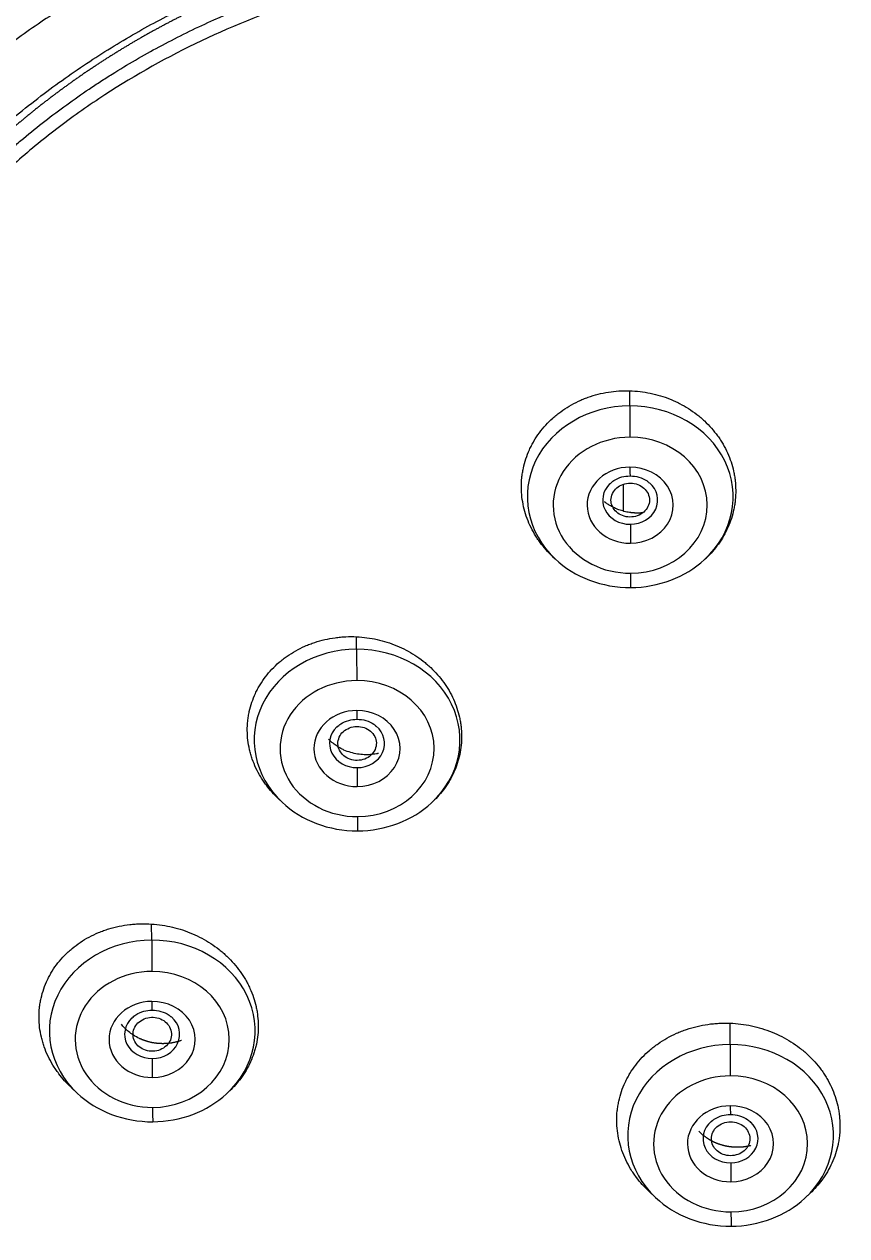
# Model space of a CAD drawing. Header units: millimetres. Extents: x 2433 to 4809, y -10272 to -6912.
# Drawn here: x 3211.58 to 3226.53, y -8383.45 to -8361.42 of the extents above; entities that cross this region are included whole.
import ezdxf

# ---------------------------------------------------------------- set-up
doc = ezdxf.new("R2010")
doc.units = ezdxf.units.MM
doc.layers.add('DIM', color=3, linetype='Continuous', lineweight=13)
doc.styles.add('ARIAL', font='arial.ttf')
doc.dimstyles.get("Standard").update_dxf_attribs({"dimtxt": 15, "dimasz": 15, "dimexe": 0.18, "dimexo": 0.0625, "dimgap": 4, "dimtad": 0, "dimtih": 1, "dimtoh": 1, "dimdec": 1, "dimdsep": 46, "dimtxsty": 'ARIAL', "dimcen": 0, "dimclrd": 3, "dimclre": 3, "dimclrt": 3, "dimadec": 0, "dimazin": 0, "dimtfac": 1, "dimtdec": 1, "dimtofl": 0, "dimtmove": 0, "dimatfit": 3, "dimfxl": 1, "dimtolj": 1, "dimtzin": 0, "dimarcsym": 0})

# ---------------------------------------------------------------- blocks, each defined once
blk = doc.blocks.new('*D43')
at = {"layer": 'Defpoints', "color": 0, "transparency": 16777216}
for p in [(3193.999, -7897.186), (3599.118, -9941.356), (3679.627, -9941.356)]:
    blk.add_point(p, dxfattribs=at)
at = {"layer": 'DIM', "color": 3, "lineweight": -2, "transparency": 16777216}
for p, q in [((3194.062, -7897.186), (3679.807, -7897.186)), ((3679.627, -7915.186), (3679.627, -8902.472)), ((3679.627, -9923.356), (3679.627, -8936.071)), ((3599.18, -9941.356), (3679.807, -9941.356))]:
    blk.add_line(p, q, dxfattribs=at)
at = {"layer": 'DIM', "color": 3, "transparency": 16777216}
for points in [[(3676.627, -7915.186), (3682.627, -7915.186), (3679.627, -7897.186)], [(3676.627, -9923.356), (3682.627, -9923.356), (3679.627, -9941.356)]]:
    blk.add_solid(points, dxfattribs=at)
at = {"layer": 'DIM', "color": 3, "transparency": 16777216, "insert": (3679.627, -8919.271), "char_height": 18, "attachment_point": 5, "style": 'ARIAL'}
blk.add_mtext('\\A1;(2280)', dxfattribs=at)

msp = doc.modelspace()

# ---------------------------------------------------------------- linework, layer by layer
at = {"linetype": 'Continuous', "lineweight": 13}
for p, q in [((3222.583, -8368.357), (3222.583, -8368.081)), ((3217.62, -8372.783), (3217.619, -8372.554)), ((3213.896, -8378.072), (3213.895, -8377.778)), ((3224.408, -8379.971), (3224.407, -8379.581))]:
    msp.add_line(p, q, dxfattribs=at)
at = {"linetype": 'Continuous', "lineweight": 18}
for p, q in [((3221.182, -8371.094), (3221.229, -8371.138)), ((3223.955, -8371.138), (3223.971, -8371.124)), ((3216.199, -8375.501), (3216.266, -8375.564)), ((3218.992, -8375.564), (3219.007, -8375.55)), ((3212.43, -8380.748), (3212.542, -8380.853)), ((3215.268, -8380.853), (3215.311, -8380.812)), ((3222.93, -8382.635), (3223.054, -8382.752)), ((3225.78, -8382.752), (3225.861, -8382.675))]:
    msp.add_line(p, q, dxfattribs=at)
at = {"linetype": 'Continuous', "lineweight": 13}
for centre, major_axis, ratio, start_param, end_param in [((3222.592, -8370.008), (-1.87, 0), 0.882948, 4.717224, 7.037094), ((3222.592, -8370.008), (-1.87, 0), 0.882948, 2.377964, 4.717224), ((3222.586, -8368.692), (0.002, -0.5), 0.00227, 3.979346, 5.201076), ((3222.592, -8370.163), (1.4, 0), 0.882948, 1.575631, 4.717224), ((3222.592, -8370.163), (1.4, 0), 0.882948, 4.717224, 7.858816), ((3222.592, -8370.162), (-0.783, 0), 0.882948, 4.717224, 7.858816), ((3222.592, -8370.162), (-0.783, 0), 0.882948, 1.575631, 4.717224), ((3222.588, -8369.33), (0.001, -0.3), 0.00227, 5.201076, 6.276176), ((3222.596, -8370.713), (-0.001, 0.3), 0.00227, 0.828524, 2.059484), ((3222.599, -8371.164), (-0.002, 0.5), 0.00227, 2.059484, 3.281214), ((3217.629, -8374.433), (-1.87, 0), 0.882948, 4.717224, 7.037094), ((3217.629, -8374.433), (-1.87, 0), 0.882948, 2.377964, 4.717224), ((3217.622, -8373.117), (0.002, -0.5), 0.00227, 3.979346, 5.201076), ((3217.629, -8374.588), (1.4, 0), 0.882948, 1.575631, 4.717224), ((3217.629, -8374.588), (1.4, 0), 0.882948, 4.717224, 7.858816), ((3217.628, -8374.587), (-0.783, 0), 0.882948, 4.717224, 7.858816), ((3217.628, -8374.587), (-0.783, 0), 0.882948, 1.575631, 4.717224), ((3217.624, -8373.755), (0.001, -0.3), 0.00227, 5.201076, 6.276176), ((3217.632, -8375.138), (-0.001, 0.3), 0.00227, 0.828524, 2.059484), ((3217.636, -8375.589), (-0.002, 0.5), 0.00227, 2.059484, 3.281214), ((3213.905, -8379.723), (-1.87, 0), 0.882948, 4.717224, 7.037094), ((3213.905, -8379.723), (-1.87, 0), 0.882948, 2.377964, 4.717224), ((3213.898, -8378.407), (0.002, -0.5), 0.00227, 3.979346, 5.201076), ((3213.905, -8379.877), (1.4, 0), 0.882948, 1.575631, 4.717224), ((3213.905, -8379.877), (1.4, 0), 0.882948, 4.717224, 7.858816), ((3213.904, -8379.877), (-0.783, 0), 0.882948, 4.717224, 7.858816), ((3213.904, -8379.877), (-0.783, 0), 0.882948, 1.575631, 4.717224), ((3213.9, -8379.045), (0.001, -0.3), 0.00227, 5.201076, 6.276176), ((3224.417, -8381.622), (-1.87, 0), 0.882948, 4.717224, 7.037094), ((3224.417, -8381.622), (-1.87, 0), 0.882948, 2.377964, 4.717224), ((3224.41, -8380.305), (0.002, -0.5), 0.00227, 3.979346, 5.201076), ((3213.907, -8380.427), (-0.001, 0.3), 0.00227, 0.828524, 2.059484), ((3224.417, -8381.776), (1.4, 0), 0.882948, 1.575631, 4.717224), ((3224.417, -8381.776), (1.4, 0), 0.882948, 4.717224, 7.858816), ((3213.912, -8380.879), (-0.002, 0.5), 0.00227, 2.059484, 3.281214), ((3224.416, -8381.775), (-0.783, 0), 0.882948, 4.717224, 7.858816), ((3224.416, -8381.775), (-0.783, 0), 0.882948, 1.575631, 4.717224), ((3224.412, -8380.943), (0.001, -0.3), 0.00227, 5.201076, 6.276176), ((3224.42, -8382.326), (-0.001, 0.3), 0.00227, 0.828524, 2.059484), ((3224.424, -8382.777), (-0.002, 0.5), 0.00227, 2.059484, 3.281214)]:
    msp.add_ellipse(centre, major_axis=major_axis, ratio=ratio, start_param=start_param, end_param=end_param, dxfattribs=at)
at = {"linetype": 'Continuous', "lineweight": 18}
for centre, major_axis, start_param, end_param in [((3222.592, -8370.068), (-0.5, 0), 5.53772, 7.858816), ((3222.592, -8370.068), (-0.5, 0), 1.575631, 3.936194), ((3222.592, -8370.008), (-1.87, 0), 0.753908, 1.575631), ((3222.592, -8370.008), (-1.87, 0), 1.575631, 2.377964), ((3217.628, -8374.493), (-0.5, 0), 5.53772, 7.858816), ((3217.628, -8374.493), (-0.5, 0), 1.575631, 3.936194), ((3217.629, -8374.433), (-1.87, 0), 0.753908, 1.575631), ((3217.629, -8374.433), (-1.87, 0), 1.575631, 2.377964), ((3213.904, -8379.783), (-0.5, 0), 5.53772, 7.858816), ((3213.904, -8379.783), (-0.5, 0), 1.575631, 3.936194), ((3213.905, -8379.723), (-1.87, 0), 0.753908, 1.575631), ((3213.905, -8379.723), (-1.87, 0), 1.575631, 2.377964), ((3224.416, -8381.681), (0.5, 0), 2.349395, 4.717224), ((3224.416, -8381.681), (0.5, 0), 4.717224, 7.03081), ((3224.417, -8381.622), (-1.87, 0), 0.753908, 1.575631), ((3224.417, -8381.622), (-1.87, 0), 1.575631, 2.377964)]:
    msp.add_ellipse(centre, major_axis=major_axis, ratio=0.882948, start_param=start_param, end_param=end_param, dxfattribs=at)
at = {"linetype": 'Continuous', "lineweight": 13}
for points, knots in [([(3217.869, -8349.616), (3217.846, -8349.621), (3217.801, -8349.63), (3217.732, -8349.644), (3217.663, -8349.659), (3217.594, -8349.673), (3217.525, -8349.688), (3217.456, -8349.703), (3217.387, -8349.719), (3217.317, -8349.734), (3217.248, -8349.75), (3217.179, -8349.766), (3217.109, -8349.782), (3217.04, -8349.799), (3216.97, -8349.816), (3216.901, -8349.833), (3216.831, -8349.85), (3216.761, -8349.867), (3216.691, -8349.885), (3216.622, -8349.903), (3216.552, -8349.922), (3216.482, -8349.94), (3216.412, -8349.959), (3216.342, -8349.978), (3216.272, -8349.997), (3216.201, -8350.017), (3216.131, -8350.037), (3216.061, -8350.057), (3215.991, -8350.077), (3215.92, -8350.098), (3215.85, -8350.118), (3215.78, -8350.14), (3215.709, -8350.161), (3215.639, -8350.183), (3215.568, -8350.205), (3215.497, -8350.227), (3215.427, -8350.249), (3215.356, -8350.272), (3215.286, -8350.295), (3215.215, -8350.318), (3215.144, -8350.342), (3215.073, -8350.366), (3215.003, -8350.39), (3214.932, -8350.414), (3214.861, -8350.439), (3214.79, -8350.464), (3214.719, -8350.489), (3214.649, -8350.514), (3214.578, -8350.54), (3214.507, -8350.566), (3214.436, -8350.592), (3214.365, -8350.619), (3214.294, -8350.646), (3214.223, -8350.673), (3214.152, -8350.701), (3214.082, -8350.728), (3214.011, -8350.756), (3213.94, -8350.785), (3213.869, -8350.813), (3213.798, -8350.842), (3213.727, -8350.871), (3213.656, -8350.901), (3213.585, -8350.93), (3213.514, -8350.961), (3213.444, -8350.991), (3213.373, -8351.022), (3213.302, -8351.052), (3213.231, -8351.084), (3213.16, -8351.115), (3213.09, -8351.147), (3213.019, -8351.179), (3212.948, -8351.212), (3212.877, -8351.244), (3212.807, -8351.277), (3212.736, -8351.311), (3212.666, -8351.344), (3212.31, -8351.515), (3211.668, -8351.845), (3210.754, -8352.374), (3209.844, -8352.967), (3208.944, -8353.627), (3208.019, -8354.392), (3207.098, -8355.262), (3206.208, -8356.233), (3205.402, -8357.253), (3204.808, -8358.13), (3204.379, -8358.846), (3204.078, -8359.393), (3203.789, -8359.972), (3203.584, -8360.426), (3203.451, -8360.742), (3203.384, -8360.907), (3203.321, -8361.068), (3203.26, -8361.227), (3203.203, -8361.382), (3203.149, -8361.534), (3203.097, -8361.682), (3203.049, -8361.827), (3203.003, -8361.968), (3202.959, -8362.106), (3202.918, -8362.24), (3202.88, -8362.371), (3202.843, -8362.498), (3202.809, -8362.621), (3202.777, -8362.741), (3202.747, -8362.857), (3202.728, -8362.933), (3202.719, -8362.97)], [0, 0, 0, 0, 0.003109, 0.006225, 0.009346, 0.012473, 0.015606, 0.018744, 0.021889, 0.02504, 0.028196, 0.031358, 0.034527, 0.037701, 0.040881, 0.044066, 0.047258, 0.050456, 0.053659, 0.056869, 0.060084, 0.063305, 0.066532, 0.069765, 0.073004, 0.076248, 0.079499, 0.082755, 0.086018, 0.089286, 0.09256, 0.09584, 0.099126, 0.102417, 0.105715, 0.109019, 0.112328, 0.115643, 0.118964, 0.122292, 0.125625, 0.128963, 0.132308, 0.135659, 0.139015, 0.142378, 0.145746, 0.14912, 0.1525, 0.155886, 0.159278, 0.162676, 0.16608, 0.169489, 0.172905, 0.176326, 0.179753, 0.183187, 0.186626, 0.190071, 0.193521, 0.196978, 0.200441, 0.203909, 0.207384, 0.210864, 0.21435, 0.217842, 0.221341, 0.224844, 0.228354, 0.23187, 0.235392, 0.238919, 0.242453, 0.245992, 0.249537, 0.296069, 0.344312, 0.394267, 0.445935, 0.499317, 0.562208, 0.624824, 0.687168, 0.74924, 0.778659, 0.809271, 0.841075, 0.874073, 0.883096, 0.891916, 0.900534, 0.908951, 0.917166, 0.925179, 0.93299, 0.9406, 0.948007, 0.955213, 0.962217, 0.969019, 0.975619, 0.982017, 0.988213, 0.994208, 1, 1, 1, 1]), ([(3204.915, -8369.368), (3205.017, -8368.946), (3205.139, -8368.532), (3205.417, -8367.721), (3205.573, -8367.324), (3205.918, -8366.55), (3206.107, -8366.173), (3206.514, -8365.44), (3206.732, -8365.084), (3207.193, -8364.395), (3207.437, -8364.062), (3207.947, -8363.419), (3208.213, -8363.109), (3208.766, -8362.514), (3209.052, -8362.228), (3209.64, -8361.682), (3209.943, -8361.421), (3210.562, -8360.925), (3210.878, -8360.689), (3211.522, -8360.242), (3211.849, -8360.031), (3212.512, -8359.634), (3212.848, -8359.447), (3213.524, -8359.099), (3214.207, -8358.774), (3215.241, -8358.357), (3215.933, -8358.125), (3216.969, -8357.809), (3217.659, -8357.642), (3218.34, -8357.514)], [0, 0, 0, 0, 0.0625, 0.0625, 0.125, 0.125, 0.1875, 0.1875, 0.25, 0.25, 0.3125, 0.3125, 0.375, 0.375, 0.4375, 0.4375, 0.5, 0.5, 0.5625, 0.5625, 0.625, 0.625, 0.6875, 0.6875, 0.75, 0.8125, 0.875, 0.875, 1, 1, 1, 1]), ([(3218.52, -8358.656), (3218.5, -8358.66), (3218.458, -8358.668), (3218.397, -8358.68), (3218.334, -8358.692), (3218.272, -8358.705), (3218.21, -8358.718), (3218.147, -8358.731), (3218.084, -8358.745), (3218.021, -8358.758), (3217.958, -8358.772), (3217.895, -8358.787), (3217.831, -8358.801), (3217.767, -8358.816), (3217.704, -8358.831), (3217.64, -8358.846), (3217.575, -8358.862), (3217.511, -8358.878), (3217.446, -8358.894), (3217.382, -8358.911), (3217.317, -8358.927), (3217.252, -8358.944), (3217.187, -8358.962), (3217.121, -8358.98), (3217.056, -8358.998), (3216.99, -8359.016), (3216.924, -8359.034), (3216.859, -8359.053), (3216.792, -8359.073), (3216.726, -8359.092), (3216.66, -8359.112), (3216.593, -8359.132), (3216.527, -8359.153), (3216.46, -8359.174), (3216.393, -8359.195), (3216.326, -8359.216), (3216.259, -8359.238), (3216.192, -8359.26), (3216.124, -8359.283), (3216.057, -8359.305), (3215.989, -8359.329), (3215.753, -8359.411), (3215.338, -8359.563), (3214.741, -8359.808), (3214.118, -8360.09), (3213.425, -8360.438), (3212.67, -8360.864), (3211.863, -8361.38), (3211.058, -8361.964), (3210.264, -8362.619), (3209.492, -8363.347), (3208.753, -8364.149), (3208.057, -8365.025), (3207.533, -8365.799), (3207.155, -8366.437), (3206.898, -8366.911), (3206.66, -8367.392), (3206.489, -8367.776), (3206.373, -8368.054), (3206.305, -8368.224), (3206.242, -8368.39), (3206.182, -8368.552), (3206.126, -8368.709), (3206.074, -8368.861), (3206.025, -8369.009), (3205.98, -8369.152), (3205.938, -8369.291), (3205.899, -8369.425), (3205.863, -8369.554), (3205.829, -8369.678), (3205.798, -8369.797), (3205.779, -8369.875), (3205.77, -8369.913)], [0, 0, 0, 0, 0.003317, 0.006647, 0.009991, 0.013347, 0.016716, 0.020098, 0.023493, 0.026901, 0.030321, 0.033755, 0.037202, 0.040661, 0.044134, 0.047619, 0.051118, 0.054629, 0.058153, 0.06169, 0.065239, 0.068802, 0.072378, 0.075966, 0.079568, 0.083182, 0.086809, 0.090449, 0.094102, 0.097768, 0.101447, 0.105138, 0.108843, 0.11256, 0.116291, 0.120034, 0.12379, 0.127559, 0.131341, 0.135136, 0.138943, 0.142764, 0.175148, 0.20972, 0.246482, 0.285432, 0.335253, 0.387506, 0.442193, 0.499318, 0.558528, 0.619909, 0.683467, 0.749211, 0.780528, 0.811783, 0.842976, 0.874109, 0.885145, 0.895867, 0.906274, 0.916366, 0.926144, 0.935607, 0.944756, 0.953591, 0.962111, 0.970317, 0.978209, 0.985787, 0.993051, 1, 1, 1, 1]), ([(3207.265, -8370.295), (3207.347, -8369.953), (3207.54, -8369.279), (3207.912, -8368.307), (3208.211, -8367.688), (3208.453, -8367.236), (3208.536, -8367.088), (3208.709, -8366.795), (3208.798, -8366.651), (3209.072, -8366.224), (3209.364, -8365.809), (3209.679, -8365.411), (3209.895, -8365.15), (3210.005, -8365.021), (3210.343, -8364.641), (3210.578, -8364.397), (3210.941, -8364.045), (3211.064, -8363.931), (3211.251, -8363.763), (3211.313, -8363.708), (3211.439, -8363.599), (3211.756, -8363.328), (3212.214, -8362.972), (3212.621, -8362.687), (3212.827, -8362.549), (3212.896, -8362.503), (3213.035, -8362.413), (3213.105, -8362.368), (3213.456, -8362.148), (3213.743, -8361.982), (3214.18, -8361.747), (3214.326, -8361.671), (3214.62, -8361.525), (3214.768, -8361.455), (3216.102, -8360.844), (3217.323, -8360.466), (3218.567, -8360.23)], [0, 0, 0, 0, 0.0625, 0.125, 0.1875, 0.1875, 0.21875, 0.21875, 0.25, 0.25, 0.3125, 0.34375, 0.34375, 0.375, 0.375, 0.4375, 0.4375, 0.46875, 0.46875, 0.484375, 0.484375, 0.5, 0.5625, 0.59375, 0.59375, 0.609375, 0.609375, 0.625, 0.625, 0.6875, 0.6875, 0.71875, 0.71875, 0.75, 0.75, 1, 1, 1, 1])]:
    msp.add_open_spline(points, degree=3, knots=knots, dxfattribs=at)
at = {"linetype": 'Continuous', "lineweight": 18}
for points, knots in [([(3206.888, -8370.185), (3206.892, -8370.167), (3206.901, -8370.13), (3206.915, -8370.074), (3206.929, -8370.019), (3206.944, -8369.964), (3206.958, -8369.909), (3206.973, -8369.854), (3206.988, -8369.799), (3207.003, -8369.744), (3207.019, -8369.689), (3207.035, -8369.635), (3207.051, -8369.58), (3207.067, -8369.526), (3207.084, -8369.471), (3207.1, -8369.417), (3207.117, -8369.363), (3207.135, -8369.309), (3207.152, -8369.255), (3207.17, -8369.201), (3207.188, -8369.147), (3207.206, -8369.093), (3207.224, -8369.04), (3207.243, -8368.986), (3207.262, -8368.933), (3207.281, -8368.88), (3207.301, -8368.827), (3207.32, -8368.774), (3207.34, -8368.721), (3207.36, -8368.668), (3207.381, -8368.615), (3207.401, -8368.562), (3207.422, -8368.51), (3207.443, -8368.458), (3207.464, -8368.405), (3207.486, -8368.353), (3207.561, -8368.171), (3207.7, -8367.858), (3207.916, -8367.415), (3208.156, -8366.968), (3208.45, -8366.469), (3208.801, -8365.93), (3209.213, -8365.365), (3209.647, -8364.829), (3210.101, -8364.321), (3210.573, -8363.843), (3211.174, -8363.286), (3211.915, -8362.679), (3212.805, -8362.054), (3213.697, -8361.514), (3214.35, -8361.174), (3214.747, -8360.986), (3214.89, -8360.92), (3215.033, -8360.856), (3215.175, -8360.793), (3215.317, -8360.732), (3215.458, -8360.673), (3215.599, -8360.616), (3215.739, -8360.561), (3215.879, -8360.507), (3216.018, -8360.455), (3216.157, -8360.405), (3216.294, -8360.356), (3216.432, -8360.308), (3216.568, -8360.263), (3216.704, -8360.218), (3216.839, -8360.176), (3216.973, -8360.135), (3217.107, -8360.095), (3217.239, -8360.057), (3217.371, -8360.02), (3217.502, -8359.984), (3217.632, -8359.95), (3217.762, -8359.917), (3217.89, -8359.886), (3218.017, -8359.855), (3218.144, -8359.826), (3218.269, -8359.798), (3218.394, -8359.772), (3218.517, -8359.746), (3218.64, -8359.722), (3218.721, -8359.707), (3218.762, -8359.699)], [0, 0, 0, 0, 0.003611, 0.00722, 0.010826, 0.014431, 0.018032, 0.021631, 0.025228, 0.028823, 0.032415, 0.036005, 0.039592, 0.043177, 0.04676, 0.05034, 0.053919, 0.057494, 0.061068, 0.064639, 0.068208, 0.071774, 0.075338, 0.0789, 0.08246, 0.086017, 0.089572, 0.093125, 0.096676, 0.100224, 0.10377, 0.107314, 0.110856, 0.114395, 0.117932, 0.121467, 0.125, 0.154917, 0.185643, 0.217184, 0.249544, 0.293148, 0.335951, 0.377962, 0.41919, 0.459642, 0.499325, 0.566382, 0.630369, 0.691307, 0.749214, 0.758389, 0.767491, 0.776521, 0.785478, 0.794362, 0.803175, 0.811915, 0.820582, 0.829177, 0.8377, 0.84615, 0.854528, 0.862834, 0.871068, 0.879229, 0.887318, 0.895335, 0.90328, 0.911152, 0.918953, 0.926681, 0.934337, 0.941921, 0.949433, 0.956873, 0.964241, 0.971537, 0.97876, 0.985912, 0.992992, 1, 1, 1, 1]), ([(3218.81, -8359.798), (3218.79, -8359.802), (3218.75, -8359.809), (3218.691, -8359.82), (3218.632, -8359.832), (3218.572, -8359.844), (3218.513, -8359.856), (3218.454, -8359.868), (3218.394, -8359.881), (3218.335, -8359.893), (3218.275, -8359.906), (3218.216, -8359.919), (3218.157, -8359.933), (3218.097, -8359.946), (3218.038, -8359.96), (3217.979, -8359.974), (3217.919, -8359.989), (3217.86, -8360.003), (3217.801, -8360.018), (3217.741, -8360.033), (3217.682, -8360.048), (3217.623, -8360.064), (3217.564, -8360.079), (3217.504, -8360.095), (3217.445, -8360.111), (3217.386, -8360.128), (3217.327, -8360.144), (3217.267, -8360.161), (3217.208, -8360.178), (3217.149, -8360.196), (3217.09, -8360.213), (3217.031, -8360.231), (3216.972, -8360.249), (3216.913, -8360.267), (3216.854, -8360.286), (3216.795, -8360.304), (3216.736, -8360.323), (3216.677, -8360.343), (3216.618, -8360.362), (3216.56, -8360.382), (3216.501, -8360.401), (3216.442, -8360.421), (3216.383, -8360.442), (3216.325, -8360.462), (3216.266, -8360.483), (3216.208, -8360.504), (3216.149, -8360.525), (3216.091, -8360.547), (3216.032, -8360.569), (3215.974, -8360.591), (3215.916, -8360.613), (3215.857, -8360.635), (3215.799, -8360.658), (3215.741, -8360.681), (3215.683, -8360.704), (3215.625, -8360.727), (3215.567, -8360.751), (3215.509, -8360.775), (3215.451, -8360.799), (3215.394, -8360.823), (3215.336, -8360.848), (3215.279, -8360.872), (3215.221, -8360.897), (3215.164, -8360.923), (3215.106, -8360.948), (3215.049, -8360.974), (3214.992, -8361), (3214.935, -8361.026), (3214.878, -8361.052), (3214.821, -8361.079), (3214.764, -8361.106), (3214.707, -8361.133), (3214.651, -8361.16), (3214.594, -8361.188), (3214.537, -8361.216), (3214.481, -8361.244), (3214.425, -8361.272), (3214.368, -8361.301), (3214.312, -8361.33), (3214.256, -8361.359), (3214.2, -8361.388), (3214.144, -8361.418), (3214.088, -8361.448), (3214.032, -8361.478), (3213.977, -8361.508), (3213.921, -8361.538), (3213.865, -8361.569), (3213.81, -8361.6), (3213.754, -8361.632), (3213.699, -8361.663), (3213.644, -8361.695), (3213.589, -8361.727), (3213.534, -8361.759), (3213.479, -8361.792), (3213.424, -8361.825), (3213.369, -8361.858), (3213.314, -8361.891), (3213.26, -8361.925), (3213.205, -8361.959), (3213.151, -8361.993), (3213.096, -8362.027), (3213.042, -8362.062), (3212.988, -8362.097), (3212.934, -8362.132), (3212.88, -8362.168), (3212.826, -8362.203), (3212.772, -8362.24), (3212.718, -8362.276), (3212.665, -8362.312), (3212.611, -8362.349), (3212.558, -8362.386), (3212.505, -8362.423), (3212.452, -8362.461), (3212.399, -8362.499), (3212.346, -8362.537), (3212.293, -8362.575), (3212.24, -8362.614), (3212.188, -8362.653), (3212.136, -8362.692), (3212.084, -8362.731), (3212.032, -8362.771), (3211.98, -8362.81), (3211.928, -8362.85), (3211.877, -8362.891), (3211.825, -8362.931), (3211.774, -8362.972), (3211.723, -8363.013), (3211.672, -8363.054), (3211.622, -8363.096), (3211.571, -8363.137), (3211.521, -8363.179), (3211.471, -8363.221), (3211.421, -8363.263), (3211.371, -8363.306), (3211.322, -8363.349), (3211.273, -8363.392), (3211.224, -8363.435), (3211.175, -8363.478), (3211.126, -8363.522), (3211.078, -8363.566), (3211.029, -8363.61), (3210.981, -8363.654), (3210.934, -8363.699), (3210.886, -8363.743), (3210.838, -8363.788), (3210.791, -8363.833), (3210.744, -8363.879), (3210.697, -8363.925), (3210.65, -8363.97), (3210.604, -8364.017), (3210.558, -8364.063), (3210.511, -8364.11), (3210.465, -8364.156), (3210.42, -8364.203), (3210.374, -8364.251), (3210.329, -8364.298), (3210.284, -8364.346), (3210.239, -8364.394), (3210.194, -8364.442), (3210.15, -8364.491), (3210.105, -8364.54), (3210.061, -8364.589), (3210.017, -8364.638), (3209.974, -8364.687), (3209.93, -8364.737), (3209.887, -8364.787), (3209.844, -8364.837), (3209.801, -8364.887), (3209.758, -8364.938), (3209.716, -8364.989), (3209.674, -8365.04), (3209.632, -8365.092), (3209.59, -8365.143), (3209.548, -8365.196), (3209.507, -8365.248), (3209.465, -8365.3), (3209.424, -8365.353), (3209.384, -8365.406), (3209.343, -8365.459), (3209.303, -8365.513), (3209.263, -8365.567), (3209.223, -8365.62), (3209.183, -8365.675), (3209.144, -8365.729), (3209.105, -8365.784), (3209.066, -8365.839), (3209.028, -8365.894), (3208.989, -8365.949), (3208.951, -8366.004), (3208.914, -8366.06), (3208.876, -8366.116), (3208.839, -8366.172), (3208.802, -8366.228), (3208.765, -8366.285), (3208.729, -8366.342), (3208.693, -8366.398), (3208.657, -8366.456), (3208.622, -8366.513), (3208.587, -8366.57), (3208.552, -8366.628), (3208.517, -8366.685), (3208.483, -8366.743), (3208.449, -8366.801), (3208.415, -8366.86), (3208.382, -8366.918), (3208.349, -8366.977), (3208.316, -8367.035), (3208.284, -8367.094), (3208.252, -8367.154), (3208.22, -8367.213), (3208.188, -8367.272), (3208.157, -8367.332), (3208.126, -8367.392), (3208.095, -8367.452), (3208.065, -8367.512), (3208.035, -8367.572), (3208.005, -8367.633), (3207.976, -8367.693), (3207.947, -8367.754), (3207.918, -8367.815), (3207.89, -8367.877), (3207.862, -8367.938), (3207.834, -8368), (3207.807, -8368.061), (3207.779, -8368.123), (3207.753, -8368.186), (3207.726, -8368.248), (3207.7, -8368.31), (3207.674, -8368.373), (3207.649, -8368.436), (3207.624, -8368.499), (3207.599, -8368.562), (3207.574, -8368.626), (3207.55, -8368.689), (3207.526, -8368.753), (3207.503, -8368.817), (3207.479, -8368.881), (3207.457, -8368.945), (3207.434, -8369.01), (3207.412, -8369.075), (3207.39, -8369.14), (3207.368, -8369.205), (3207.347, -8369.27), (3207.327, -8369.335), (3207.306, -8369.401), (3207.286, -8369.467), (3207.266, -8369.533), (3207.247, -8369.599), (3207.228, -8369.665), (3207.209, -8369.732), (3207.19, -8369.799), (3207.172, -8369.866), (3207.155, -8369.933), (3207.137, -8370), (3207.12, -8370.068), (3207.109, -8370.113), (3207.104, -8370.136)], [0, 0, 0, 0, 0.003468, 0.00694, 0.010416, 0.013895, 0.017377, 0.020864, 0.024354, 0.027847, 0.031344, 0.034845, 0.038349, 0.041857, 0.045368, 0.048883, 0.052401, 0.055923, 0.059449, 0.062977, 0.06651, 0.070045, 0.073585, 0.077127, 0.080673, 0.084223, 0.087776, 0.091332, 0.094892, 0.098455, 0.102021, 0.105591, 0.109164, 0.11274, 0.116319, 0.119902, 0.123488, 0.127078, 0.13067, 0.134266, 0.137865, 0.141467, 0.145072, 0.148681, 0.152292, 0.155907, 0.159525, 0.163146, 0.16677, 0.170397, 0.174027, 0.17766, 0.181296, 0.184935, 0.188577, 0.192222, 0.19587, 0.199521, 0.203174, 0.206831, 0.21049, 0.214153, 0.217818, 0.221486, 0.225157, 0.22883, 0.232506, 0.236185, 0.239867, 0.243551, 0.247238, 0.250928, 0.254621, 0.258318, 0.262018, 0.265723, 0.269431, 0.273143, 0.276859, 0.28058, 0.284304, 0.288033, 0.291767, 0.295504, 0.299246, 0.302993, 0.306744, 0.3105, 0.314261, 0.318026, 0.321797, 0.325572, 0.329353, 0.333139, 0.336929, 0.340726, 0.344527, 0.348334, 0.352147, 0.355965, 0.359789, 0.363618, 0.367453, 0.371295, 0.375142, 0.378995, 0.382854, 0.386718, 0.390588, 0.394463, 0.398343, 0.402227, 0.406116, 0.41001, 0.413909, 0.417811, 0.421718, 0.425628, 0.429543, 0.433461, 0.437382, 0.441307, 0.445235, 0.449167, 0.4531, 0.457037, 0.460976, 0.464918, 0.468861, 0.472807, 0.476755, 0.480704, 0.484655, 0.488607, 0.49256, 0.496514, 0.50047, 0.504426, 0.508386, 0.512348, 0.516314, 0.520282, 0.524254, 0.528229, 0.532207, 0.536188, 0.540173, 0.544161, 0.548153, 0.552148, 0.556148, 0.560151, 0.564158, 0.568169, 0.572184, 0.576204, 0.580227, 0.584255, 0.588288, 0.592325, 0.596367, 0.600413, 0.604464, 0.60852, 0.612581, 0.616647, 0.620719, 0.624795, 0.628878, 0.632968, 0.637066, 0.64117, 0.645281, 0.649399, 0.653523, 0.657654, 0.66179, 0.665933, 0.670081, 0.674234, 0.678393, 0.682556, 0.686724, 0.690897, 0.695075, 0.699256, 0.703442, 0.707631, 0.711824, 0.71602, 0.720219, 0.724421, 0.728626, 0.732833, 0.737043, 0.741254, 0.745467, 0.749682, 0.753899, 0.758117, 0.762336, 0.766558, 0.770781, 0.775007, 0.779234, 0.783464, 0.787696, 0.791931, 0.796168, 0.800407, 0.804649, 0.808894, 0.813142, 0.817393, 0.821647, 0.825904, 0.830164, 0.834427, 0.838694, 0.842965, 0.847239, 0.851517, 0.855799, 0.860085, 0.864375, 0.868669, 0.872968, 0.877271, 0.881578, 0.88589, 0.890207, 0.894528, 0.898855, 0.903187, 0.907523, 0.911866, 0.916213, 0.920566, 0.924925, 0.929289, 0.93366, 0.938036, 0.942418, 0.946807, 0.951202, 0.955603, 0.960011, 0.964426, 0.968848, 0.973276, 0.977712, 0.982155, 0.986605, 0.991062, 0.995527, 1, 1, 1, 1]), ([(3218.603, -8360.48), (3217.916, -8360.611), (3217.241, -8360.785), (3215.926, -8361.219), (3215.294, -8361.477), (3214.078, -8362.067), (3213.494, -8362.4), (3212.657, -8362.958), (3212.383, -8363.154), (3211.856, -8363.562), (3211.601, -8363.773), (3210.867, -8364.428), (3210.415, -8364.894), (3209.793, -8365.636), (3209.595, -8365.89), (3209.219, -8366.414), (3209.041, -8366.683), (3208.543, -8367.5), (3208.259, -8368.062), (3207.78, -8369.217), (3207.587, -8369.811), (3207.441, -8370.422)], [0, 0, 0, 0, 0.125, 0.125, 0.25, 0.25, 0.375, 0.375, 0.4375, 0.4375, 0.5, 0.5, 0.625, 0.625, 0.6875, 0.6875, 0.75, 0.75, 0.875, 0.875, 1, 1, 1, 1]), ([(3221.182, -8371.094), (3221.099, -8371.016), (3221.023, -8370.931), (3220.938, -8370.816), (3220.92, -8370.791), (3220.886, -8370.74), (3220.87, -8370.714), (3220.824, -8370.635), (3220.768, -8370.529), (3220.723, -8370.418), (3220.685, -8370.306), (3220.669, -8370.248), (3220.629, -8370.073), (3220.616, -8369.957), (3220.614, -8369.781), (3220.617, -8369.722), (3220.626, -8369.634), (3220.63, -8369.605), (3220.639, -8369.547), (3220.644, -8369.518), (3220.675, -8369.374), (3220.712, -8369.262), (3220.773, -8369.127), (3220.786, -8369.101), (3220.813, -8369.048), (3220.828, -8369.021), (3220.874, -8368.944), (3220.907, -8368.894), (3221.013, -8368.749), (3221.095, -8368.66), (3221.209, -8368.557), (3221.233, -8368.537), (3221.281, -8368.498), (3221.305, -8368.48), (3221.38, -8368.425), (3221.484, -8368.357), (3221.594, -8368.299), (3221.679, -8368.259), (3221.708, -8368.246), (3221.753, -8368.228), (3221.767, -8368.222), (3221.797, -8368.211), (3221.812, -8368.205), (3221.947, -8368.158), (3222.07, -8368.126), (3222.259, -8368.096), (3222.323, -8368.089), (3222.453, -8368.081), (3222.518, -8368.08), (3222.583, -8368.081)], [0, 0, 0, 0, 0.077297, 0.077297, 0.098268, 0.098268, 0.119238, 0.119238, 0.161179, 0.20312, 0.20312, 0.245061, 0.245061, 0.328944, 0.328944, 0.370885, 0.370885, 0.391855, 0.391855, 0.412826, 0.412826, 0.496708, 0.496708, 0.517678, 0.517678, 0.538649, 0.538649, 0.58059, 0.58059, 0.664472, 0.664472, 0.685442, 0.685442, 0.706413, 0.706413, 0.748354, 0.790295, 0.790295, 0.811265, 0.811265, 0.821751, 0.821751, 0.832236, 0.832236, 0.916118, 0.916118, 0.958059, 0.958059, 1, 1, 1, 1]), ([(3222.583, -8368.081), (3222.71, -8368.085), (3222.835, -8368.1), (3223.081, -8368.151), (3223.201, -8368.187), (3223.347, -8368.246), (3223.376, -8368.258), (3223.434, -8368.285), (3223.462, -8368.298), (3223.545, -8368.341), (3223.652, -8368.403), (3223.753, -8368.473), (3223.827, -8368.53), (3223.85, -8368.55), (3223.898, -8368.59), (3223.92, -8368.61), (3224.032, -8368.715), (3224.112, -8368.806), (3224.199, -8368.927), (3224.216, -8368.952), (3224.248, -8369.002), (3224.264, -8369.028), (3224.309, -8369.106), (3224.336, -8369.159), (3224.409, -8369.32), (3224.446, -8369.43), (3224.477, -8369.573), (3224.483, -8369.602), (3224.493, -8369.66), (3224.497, -8369.689), (3224.506, -8369.775), (3224.513, -8369.891), (3224.508, -8370.006), (3224.499, -8370.092), (3224.496, -8370.12), (3224.487, -8370.178), (3224.482, -8370.206), (3224.452, -8370.349), (3224.416, -8370.459), (3224.346, -8370.618), (3224.32, -8370.67), (3224.276, -8370.746), (3224.26, -8370.772), (3224.228, -8370.821), (3224.212, -8370.846), (3224.129, -8370.961), (3224.054, -8371.046), (3223.971, -8371.124)], [0, 0, 0, 0, 0.083659, 0.083659, 0.167318, 0.167318, 0.188233, 0.188233, 0.209148, 0.209148, 0.250978, 0.292807, 0.292807, 0.313722, 0.313722, 0.334637, 0.334637, 0.418296, 0.418296, 0.439211, 0.439211, 0.460126, 0.460126, 0.501955, 0.501955, 0.585615, 0.585615, 0.60653, 0.60653, 0.627444, 0.627444, 0.669274, 0.711104, 0.711104, 0.732018, 0.732018, 0.752933, 0.752933, 0.836592, 0.836592, 0.878422, 0.878422, 0.899337, 0.899337, 0.920252, 0.920252, 1, 1, 1, 1]), ([(3222.23, -8369.772), (3222.249, -8369.75), (3222.306, -8369.698), (3222.435, -8369.644), (3222.537, -8369.631), (3222.589, -8369.63)], [0, 0, 0, 0, 0.24821, 0.643629, 1, 1, 1, 1]), ([(3222.589, -8369.63), (3222.647, -8369.631), (3222.755, -8369.646), (3222.879, -8369.699), (3222.927, -8369.745), (3222.939, -8369.759)], [0, 0, 0, 0, 0.410705, 0.836907, 1, 1, 1, 1]), ([(3222.818, -8370.302), (3222.816, -8370.302), (3222.81, -8370.302), (3222.8, -8370.303), (3222.787, -8370.304), (3222.775, -8370.305), (3222.763, -8370.305), (3222.751, -8370.305), (3222.739, -8370.306), (3222.727, -8370.306), (3222.716, -8370.306), (3222.704, -8370.305), (3222.692, -8370.305), (3222.681, -8370.305), (3222.67, -8370.304), (3222.658, -8370.303), (3222.647, -8370.303), (3222.636, -8370.302), (3222.625, -8370.301), (3222.614, -8370.299), (3222.603, -8370.298), (3222.592, -8370.297), (3222.551, -8370.291), (3222.481, -8370.276), (3222.389, -8370.248), (3222.309, -8370.214), (3222.24, -8370.179), (3222.183, -8370.143), (3222.145, -8370.115), (3222.127, -8370.101), (3222.124, -8370.098)], [0, 0, 0, 0, 0.008399, 0.024829, 0.041163, 0.0574, 0.073538, 0.089572, 0.105503, 0.121326, 0.137041, 0.152646, 0.168138, 0.183517, 0.19878, 0.213927, 0.228955, 0.243865, 0.258654, 0.273323, 0.287869, 0.302293, 0.316593, 0.457515, 0.586818, 0.70392, 0.808582, 0.90129, 0.983044, 1, 1, 1, 1]), ([(3216.198, -8375.5), (3216.118, -8375.425), (3216.045, -8375.343), (3215.961, -8375.231), (3215.943, -8375.206), (3215.909, -8375.156), (3215.892, -8375.13), (3215.845, -8375.052), (3215.788, -8374.945), (3215.743, -8374.835), (3215.714, -8374.751), (3215.705, -8374.723), (3215.689, -8374.666), (3215.681, -8374.637), (3215.648, -8374.493), (3215.634, -8374.377), (3215.633, -8374.203), (3215.636, -8374.144), (3215.645, -8374.057), (3215.649, -8374.028), (3215.658, -8373.97), (3215.663, -8373.942), (3215.694, -8373.8), (3215.732, -8373.69), (3215.794, -8373.557), (3215.807, -8373.531), (3215.835, -8373.479), (3215.85, -8373.453), (3215.896, -8373.377), (3215.929, -8373.328), (3216.037, -8373.186), (3216.12, -8373.099), (3216.236, -8372.999), (3216.26, -8372.98), (3216.308, -8372.942), (3216.333, -8372.924), (3216.408, -8372.872), (3216.512, -8372.806), (3216.624, -8372.751), (3216.71, -8372.713), (3216.74, -8372.701), (3216.799, -8372.678), (3216.829, -8372.667), (3216.979, -8372.617), (3217.103, -8372.589), (3217.262, -8372.567), (3217.294, -8372.563), (3217.359, -8372.558), (3217.391, -8372.555), (3217.489, -8372.551), (3217.554, -8372.551), (3217.619, -8372.554)], [0, 0, 0, 0, 0.074639, 0.074639, 0.09567, 0.09567, 0.116701, 0.116701, 0.158762, 0.200824, 0.200824, 0.221855, 0.221855, 0.242886, 0.242886, 0.32701, 0.32701, 0.369072, 0.369072, 0.390103, 0.390103, 0.411134, 0.411134, 0.495257, 0.495257, 0.516288, 0.516288, 0.537319, 0.537319, 0.579381, 0.579381, 0.663505, 0.663505, 0.684536, 0.684536, 0.705567, 0.705567, 0.747629, 0.789691, 0.789691, 0.810722, 0.810722, 0.831752, 0.831752, 0.915876, 0.915876, 0.936907, 0.936907, 0.957938, 0.957938, 1, 1, 1, 1]), ([(3217.619, -8372.554), (3217.746, -8372.56), (3217.994, -8372.594), (3218.232, -8372.669), (3218.406, -8372.741), (3218.463, -8372.768), (3218.573, -8372.825), (3218.679, -8372.887), (3218.779, -8372.958), (3218.851, -8373.015), (3218.875, -8373.034), (3218.922, -8373.074), (3218.944, -8373.095), (3219.055, -8373.199), (3219.134, -8373.289), (3219.237, -8373.433), (3219.27, -8373.483), (3219.329, -8373.586), (3219.356, -8373.638), (3219.428, -8373.797), (3219.464, -8373.906), (3219.496, -8374.046), (3219.501, -8374.075), (3219.511, -8374.131), (3219.515, -8374.16), (3219.524, -8374.245), (3219.528, -8374.302), (3219.529, -8374.471), (3219.518, -8374.583), (3219.47, -8374.807), (3219.435, -8374.915), (3219.365, -8375.07), (3219.339, -8375.12), (3219.296, -8375.195), (3219.281, -8375.219), (3219.249, -8375.268), (3219.232, -8375.292), (3219.153, -8375.399), (3219.084, -8375.477), (3219.007, -8375.549)], [0, 0, 0, 0, 0.084028, 0.168057, 0.168057, 0.210071, 0.210071, 0.252085, 0.294099, 0.294099, 0.315106, 0.315106, 0.336113, 0.336113, 0.420142, 0.420142, 0.462156, 0.462156, 0.50417, 0.50417, 0.588198, 0.588198, 0.609205, 0.609205, 0.630212, 0.630212, 0.672227, 0.672227, 0.756255, 0.756255, 0.840283, 0.840283, 0.882297, 0.882297, 0.903304, 0.903304, 0.924311, 0.924311, 1, 1, 1, 1]), ([(3217.266, -8374.197), (3217.285, -8374.175), (3217.342, -8374.123), (3217.471, -8374.07), (3217.573, -8374.056), (3217.625, -8374.055)], [0, 0, 0, 0, 0.24821, 0.643629, 1, 1, 1, 1]), ([(3217.625, -8374.055), (3217.683, -8374.056), (3217.791, -8374.071), (3217.915, -8374.124), (3217.963, -8374.17), (3217.975, -8374.184)], [0, 0, 0, 0, 0.410705, 0.836907, 1, 1, 1, 1]), ([(3218.018, -8374.676), (3218.014, -8374.677), (3218.006, -8374.678), (3217.993, -8374.681), (3217.949, -8374.69), (3217.872, -8374.7), (3217.757, -8374.702), (3217.636, -8374.69), (3217.511, -8374.662), (3217.409, -8374.624), (3217.327, -8374.584), (3217.26, -8374.544), (3217.187, -8374.491), (3217.137, -8374.446), (3217.111, -8374.42), (3217.108, -8374.417)], [0, 0, 0, 0, 0.011526, 0.025668, 0.039729, 0.145629, 0.260383, 0.382909, 0.511258, 0.643381, 0.70973, 0.789134, 0.881689, 0.987818, 1, 1, 1, 1]), ([(3212.429, -8380.747), (3212.348, -8380.67), (3212.273, -8380.588), (3212.188, -8380.475), (3212.169, -8380.449), (3212.134, -8380.397), (3212.117, -8380.37), (3212.068, -8380.29), (3212.009, -8380.181), (3211.962, -8380.069), (3211.932, -8379.983), (3211.923, -8379.954), (3211.906, -8379.895), (3211.898, -8379.866), (3211.877, -8379.777), (3211.856, -8379.658), (3211.845, -8379.481), (3211.851, -8379.362), (3211.86, -8379.273), (3211.864, -8379.243), (3211.874, -8379.185), (3211.879, -8379.155), (3211.912, -8379.011), (3211.95, -8378.899), (3212.014, -8378.765), (3212.028, -8378.738), (3212.05, -8378.698), (3212.057, -8378.685), (3212.072, -8378.659), (3212.111, -8378.595), (3212.189, -8378.484), (3212.269, -8378.393), (3212.333, -8378.327), (3212.355, -8378.306), (3212.4, -8378.264), (3212.424, -8378.244), (3212.496, -8378.184), (3212.596, -8378.11), (3212.757, -8378.013), (3212.872, -8377.958), (3212.961, -8377.921), (3212.991, -8377.909), (3213.052, -8377.887), (3213.083, -8377.877), (3213.238, -8377.83), (3213.365, -8377.803), (3213.529, -8377.784), (3213.561, -8377.781), (3213.628, -8377.776), (3213.661, -8377.775), (3213.761, -8377.772), (3213.828, -8377.774), (3213.895, -8377.778)], [0, 0, 0, 0, 0.073587, 0.073587, 0.094642, 0.094642, 0.115696, 0.115696, 0.157806, 0.199916, 0.199916, 0.220971, 0.220971, 0.242025, 0.242025, 0.284135, 0.326245, 0.368355, 0.368355, 0.389409, 0.389409, 0.410464, 0.410464, 0.494684, 0.494684, 0.515738, 0.515738, 0.526266, 0.526266, 0.536793, 0.578903, 0.621013, 0.621013, 0.642068, 0.642068, 0.663122, 0.663122, 0.705232, 0.747342, 0.789452, 0.789452, 0.810506, 0.810506, 0.831561, 0.831561, 0.915781, 0.915781, 0.936835, 0.936835, 0.95789, 0.95789, 1, 1, 1, 1]), ([(3213.895, -8377.778), (3214.024, -8377.786), (3214.275, -8377.825), (3214.517, -8377.904), (3214.753, -8378.005), (3214.864, -8378.065), (3215.021, -8378.167), (3215.072, -8378.204), (3215.145, -8378.262), (3215.169, -8378.282), (3215.216, -8378.322), (3215.239, -8378.343), (3215.351, -8378.45), (3215.431, -8378.541), (3215.537, -8378.688), (3215.569, -8378.738), (3215.615, -8378.816), (3215.629, -8378.842), (3215.656, -8378.895), (3215.669, -8378.922), (3215.73, -8379.056), (3215.767, -8379.166), (3215.799, -8379.308), (3215.805, -8379.336), (3215.814, -8379.394), (3215.818, -8379.423), (3215.828, -8379.509), (3215.832, -8379.566), (3215.833, -8379.737), (3215.822, -8379.85), (3215.792, -8379.99), (3215.785, -8380.018), (3215.77, -8380.073), (3215.762, -8380.101), (3215.735, -8380.182), (3215.693, -8380.288), (3215.64, -8380.389), (3215.596, -8380.464), (3215.581, -8380.489), (3215.549, -8380.537), (3215.532, -8380.561), (3215.454, -8380.666), (3215.387, -8380.741), (3215.313, -8380.811)], [0, 0, 0, 0, 0.084271, 0.168542, 0.168542, 0.252813, 0.252813, 0.294948, 0.294948, 0.316016, 0.316016, 0.337083, 0.337083, 0.421354, 0.421354, 0.46349, 0.46349, 0.484557, 0.484557, 0.505625, 0.505625, 0.589896, 0.589896, 0.610964, 0.610964, 0.632031, 0.632031, 0.674167, 0.674167, 0.758438, 0.758438, 0.779505, 0.779505, 0.800573, 0.800573, 0.842709, 0.884844, 0.884844, 0.905912, 0.905912, 0.926979, 0.926979, 1, 1, 1, 1]), ([(3213.542, -8379.487), (3213.561, -8379.464), (3213.618, -8379.413), (3213.747, -8379.359), (3213.849, -8379.345), (3213.901, -8379.345)], [0, 0, 0, 0, 0.24821, 0.643629, 1, 1, 1, 1]), ([(3213.901, -8379.345), (3213.959, -8379.345), (3214.067, -8379.36), (3214.191, -8379.413), (3214.239, -8379.459), (3214.251, -8379.473)], [0, 0, 0, 0, 0.410705, 0.836907, 1, 1, 1, 1]), ([(3214.438, -8379.894), (3214.438, -8379.894), (3214.431, -8379.896), (3214.42, -8379.901), (3214.402, -8379.907), (3214.384, -8379.912), (3214.366, -8379.918), (3214.347, -8379.923), (3214.329, -8379.927), (3214.31, -8379.931), (3214.291, -8379.935), (3214.272, -8379.939), (3214.253, -8379.942), (3214.234, -8379.945), (3214.215, -8379.947), (3214.195, -8379.949), (3214.176, -8379.951), (3214.156, -8379.952), (3214.137, -8379.953), (3214.117, -8379.954), (3214.098, -8379.954), (3214.078, -8379.954), (3214.059, -8379.953), (3214.039, -8379.953), (3214.02, -8379.951), (3214.001, -8379.95), (3213.982, -8379.948), (3213.962, -8379.945), (3213.944, -8379.943), (3213.925, -8379.939), (3213.906, -8379.936), (3213.887, -8379.932), (3213.869, -8379.928), (3213.85, -8379.923), (3213.832, -8379.918), (3213.814, -8379.913), (3213.796, -8379.908), (3213.778, -8379.902), (3213.76, -8379.895), (3213.743, -8379.889), (3213.725, -8379.882), (3213.708, -8379.875), (3213.69, -8379.867), (3213.641, -8379.844), (3213.566, -8379.803), (3213.476, -8379.738), (3213.404, -8379.671), (3213.364, -8379.624), (3213.346, -8379.6), (3213.346, -8379.6)], [0, 0, 0, 0, 0.000655, 0.016198, 0.031792, 0.047433, 0.063119, 0.078846, 0.094612, 0.110414, 0.126247, 0.142109, 0.157995, 0.1739, 0.189819, 0.205749, 0.221682, 0.237615, 0.25354, 0.269453, 0.285347, 0.301216, 0.317054, 0.332854, 0.34861, 0.364316, 0.379969, 0.395573, 0.411135, 0.426662, 0.442158, 0.45763, 0.473084, 0.488525, 0.503958, 0.519388, 0.534821, 0.550262, 0.565715, 0.581184, 0.596674, 0.612189, 0.627733, 0.643308, 0.746468, 0.839657, 0.923627, 0.998226, 1, 1, 1, 1]), ([(3222.929, -8382.634), (3222.847, -8382.557), (3222.773, -8382.475), (3222.687, -8382.361), (3222.669, -8382.335), (3222.642, -8382.296), (3222.633, -8382.283), (3222.616, -8382.256), (3222.574, -8382.189), (3222.508, -8382.066), (3222.439, -8381.895), (3222.404, -8381.778), (3222.377, -8381.658), (3222.366, -8381.598), (3222.352, -8381.478), (3222.345, -8381.358), (3222.35, -8381.238), (3222.358, -8381.163), (3222.36, -8381.148), (3222.364, -8381.118), (3222.366, -8381.103), (3222.374, -8381.058), (3222.379, -8381.028), (3222.411, -8380.881), (3222.45, -8380.767), (3222.514, -8380.63), (3222.528, -8380.603), (3222.557, -8380.549), (3222.572, -8380.522), (3222.62, -8380.443), (3222.655, -8380.392), (3222.767, -8380.245), (3222.852, -8380.155), (3222.972, -8380.051), (3222.997, -8380.031), (3223.047, -8379.992), (3223.073, -8379.973), (3223.151, -8379.918), (3223.259, -8379.85), (3223.375, -8379.792), (3223.464, -8379.752), (3223.494, -8379.739), (3223.556, -8379.715), (3223.587, -8379.704), (3223.743, -8379.652), (3223.872, -8379.621), (3224.037, -8379.598), (3224.07, -8379.594), (3224.137, -8379.587), (3224.17, -8379.585), (3224.272, -8379.579), (3224.339, -8379.579), (3224.407, -8379.581)], [0, 0, 0, 0, 0.073528, 0.073528, 0.094584, 0.094584, 0.105113, 0.105113, 0.115641, 0.157753, 0.199865, 0.241978, 0.241978, 0.28409, 0.28409, 0.326202, 0.368315, 0.368315, 0.378843, 0.378843, 0.389371, 0.389371, 0.410427, 0.410427, 0.494652, 0.494652, 0.515708, 0.515708, 0.536764, 0.536764, 0.578876, 0.578876, 0.663101, 0.663101, 0.684157, 0.684157, 0.705214, 0.705214, 0.747326, 0.789438, 0.789438, 0.810494, 0.810494, 0.831551, 0.831551, 0.915775, 0.915775, 0.936831, 0.936831, 0.957888, 0.957888, 1, 1, 1, 1]), ([(3224.407, -8379.581), (3224.539, -8379.586), (3224.669, -8379.603), (3224.86, -8379.643), (3224.922, -8379.66), (3225.047, -8379.698), (3225.109, -8379.72), (3225.291, -8379.793), (3225.406, -8379.852), (3225.568, -8379.955), (3225.62, -8379.991), (3225.696, -8380.049), (3225.721, -8380.069), (3225.77, -8380.11), (3225.794, -8380.132), (3225.909, -8380.239), (3225.992, -8380.332), (3226.083, -8380.456), (3226.1, -8380.481), (3226.134, -8380.532), (3226.15, -8380.559), (3226.197, -8380.638), (3226.225, -8380.692), (3226.3, -8380.857), (3226.339, -8380.97), (3226.371, -8381.115), (3226.377, -8381.144), (3226.387, -8381.203), (3226.391, -8381.233), (3226.401, -8381.321), (3226.408, -8381.438), (3226.403, -8381.555), (3226.394, -8381.643), (3226.39, -8381.672), (3226.381, -8381.73), (3226.376, -8381.76), (3226.345, -8381.905), (3226.308, -8382.016), (3226.234, -8382.178), (3226.207, -8382.231), (3226.169, -8382.295), (3226.161, -8382.308), (3226.145, -8382.334), (3226.137, -8382.346), (3226.112, -8382.384), (3226.095, -8382.409), (3226.013, -8382.52), (3225.941, -8382.6), (3225.862, -8382.674)], [0, 0, 0, 0, 0.084101, 0.084101, 0.126151, 0.126151, 0.168201, 0.168201, 0.252302, 0.252302, 0.294353, 0.294353, 0.315378, 0.315378, 0.336403, 0.336403, 0.420504, 0.420504, 0.441529, 0.441529, 0.462554, 0.462554, 0.504604, 0.504604, 0.588705, 0.588705, 0.60973, 0.60973, 0.630756, 0.630756, 0.672806, 0.714856, 0.714856, 0.735882, 0.735882, 0.756907, 0.756907, 0.841007, 0.841007, 0.883058, 0.883058, 0.89357, 0.89357, 0.904083, 0.904083, 0.925108, 0.925108, 1, 1, 1, 1]), ([(3224.068, -8381.373), (3224.084, -8381.355), (3224.136, -8381.308), (3224.26, -8381.258), (3224.362, -8381.244), (3224.414, -8381.243)], [0, 0, 0, 0, 0.206446, 0.623832, 1, 1, 1, 1]), ([(3224.414, -8381.243), (3224.471, -8381.244), (3224.58, -8381.259), (3224.71, -8381.316), (3224.762, -8381.366), (3224.778, -8381.385)], [0, 0, 0, 0, 0.388964, 0.792604, 1, 1, 1, 1]), ([(3224.783, -8381.808), (3224.78, -8381.809), (3224.772, -8381.811), (3224.759, -8381.814), (3224.743, -8381.817), (3224.727, -8381.821), (3224.71, -8381.824), (3224.694, -8381.826), (3224.677, -8381.829), (3224.66, -8381.831), (3224.643, -8381.833), (3224.627, -8381.835), (3224.61, -8381.836), (3224.593, -8381.837), (3224.576, -8381.838), (3224.559, -8381.838), (3224.542, -8381.838), (3224.525, -8381.838), (3224.508, -8381.838), (3224.491, -8381.837), (3224.474, -8381.836), (3224.457, -8381.835), (3224.44, -8381.833), (3224.424, -8381.832), (3224.407, -8381.83), (3224.39, -8381.827), (3224.374, -8381.825), (3224.357, -8381.822), (3224.341, -8381.818), (3224.324, -8381.815), (3224.308, -8381.811), (3224.292, -8381.807), (3224.276, -8381.803), (3224.261, -8381.799), (3224.245, -8381.794), (3224.23, -8381.789), (3224.214, -8381.784), (3224.199, -8381.779), (3224.184, -8381.774), (3224.169, -8381.768), (3224.155, -8381.762), (3224.14, -8381.756), (3224.126, -8381.749), (3224.112, -8381.743), (3224.099, -8381.736), (3224.085, -8381.729), (3224.072, -8381.722), (3224.058, -8381.715), (3224.045, -8381.708), (3224.033, -8381.7), (3224.02, -8381.692), (3224.008, -8381.684), (3223.995, -8381.676), (3223.983, -8381.668), (3223.971, -8381.659), (3223.96, -8381.651), (3223.948, -8381.642), (3223.937, -8381.633), (3223.926, -8381.624), (3223.91, -8381.611), (3223.889, -8381.592), (3223.864, -8381.569), (3223.849, -8381.553), (3223.842, -8381.545)], [0, 0, 0, 0, 0.007302, 0.023407, 0.039551, 0.05573, 0.071939, 0.088175, 0.104433, 0.12071, 0.137002, 0.153304, 0.169615, 0.185929, 0.202245, 0.218559, 0.234869, 0.251171, 0.267464, 0.283746, 0.300013, 0.316265, 0.332497, 0.348707, 0.364892, 0.381049, 0.397173, 0.413263, 0.429314, 0.445322, 0.461284, 0.477196, 0.493055, 0.508855, 0.524594, 0.540268, 0.555872, 0.571403, 0.586856, 0.602229, 0.617517, 0.632724, 0.647854, 0.662911, 0.677901, 0.692827, 0.707693, 0.722504, 0.737264, 0.751977, 0.766645, 0.781273, 0.795865, 0.810423, 0.82495, 0.839451, 0.853926, 0.86838, 0.882814, 0.897232, 0.932262, 0.967092, 1, 1, 1, 1])]:
    msp.add_open_spline(points, degree=3, knots=knots, dxfattribs=at)
for points in [[(3222.812, -8370.31), (3222.776, -8370.335), (3222.691, -8370.373), (3222.55, -8370.384), (3222.419, -8370.346), (3222.313, -8370.268), (3222.249, -8370.16), (3222.235, -8370.038), (3222.28, -8369.917), (3222.339, -8369.852), (3222.373, -8369.828)], [(3222.373, -8369.828), (3222.407, -8369.804), (3222.491, -8369.767), (3222.634, -8369.754), (3222.766, -8369.792), (3222.872, -8369.87), (3222.936, -8369.978), (3222.951, -8370.1), (3222.908, -8370.219), (3222.848, -8370.284), (3222.812, -8370.31)], [(3217.903, -8374.686), (3217.875, -8374.718), (3217.802, -8374.771), (3217.667, -8374.81), (3217.529, -8374.798), (3217.406, -8374.743), (3217.317, -8374.65), (3217.272, -8374.534), (3217.286, -8374.407), (3217.327, -8374.333), (3217.354, -8374.303)], [(3217.354, -8374.303), (3217.381, -8374.272), (3217.453, -8374.22), (3217.59, -8374.179), (3217.728, -8374.19), (3217.851, -8374.245), (3217.941, -8374.338), (3217.986, -8374.454), (3217.974, -8374.578), (3217.932, -8374.653), (3217.903, -8374.686)], [(3213.589, -8379.651), (3213.608, -8379.616), (3213.665, -8379.55), (3213.787, -8379.484), (3213.925, -8379.467), (3214.059, -8379.497), (3214.17, -8379.57), (3214.243, -8379.674), (3214.263, -8379.798), (3214.241, -8379.879), (3214.221, -8379.916)], [(3214.221, -8379.916), (3214.201, -8379.953), (3214.143, -8380.02), (3214.022, -8380.084), (3213.884, -8380.1), (3213.751, -8380.07), (3213.64, -8379.997), (3213.567, -8379.892), (3213.549, -8379.766), (3213.57, -8379.686), (3213.589, -8379.651)], [(3224.666, -8381.9), (3224.633, -8381.929), (3224.554, -8381.975), (3224.415, -8382), (3224.279, -8381.975), (3224.164, -8381.907), (3224.087, -8381.806), (3224.058, -8381.686), (3224.087, -8381.562), (3224.138, -8381.492), (3224.168, -8381.465)], [(3224.168, -8381.465), (3224.199, -8381.437), (3224.278, -8381.392), (3224.418, -8381.365), (3224.554, -8381.39), (3224.67, -8381.457), (3224.747, -8381.558), (3224.777, -8381.677), (3224.75, -8381.8), (3224.698, -8381.87), (3224.666, -8381.9)]]:
    msp.add_open_spline(points, degree=3, dxfattribs=at)
at = {"linetype": 'Continuous', "lineweight": 13}
msp.add_open_spline([(3222.468, -8370.258), (3222.468, -8370.1), (3222.468, -8369.941), (3222.468, -8369.783)], degree=3, dxfattribs=at)

# ---------------------------------------------------------------- dimensions: what is measured, and where the dimension line sits
at = {"layer": 'DIM', "color": 3}
dim = msp.add_linear_dim(base=(3679.627, -9941.356), p1=(3193.999, -7897.186), p2=(3599.118, -9941.356), angle=90, text='(2280)', dimstyle='Standard', override={"dimtxt": 18, "dimasz": 18, "dimgap": 5}, dxfattribs=at)
dim.commit()
dim.dimension.update_dxf_attribs({"geometry": '*D43', "text_midpoint": (3679.627, -8919.271)})

doc.saveas('drawing.dxf')
